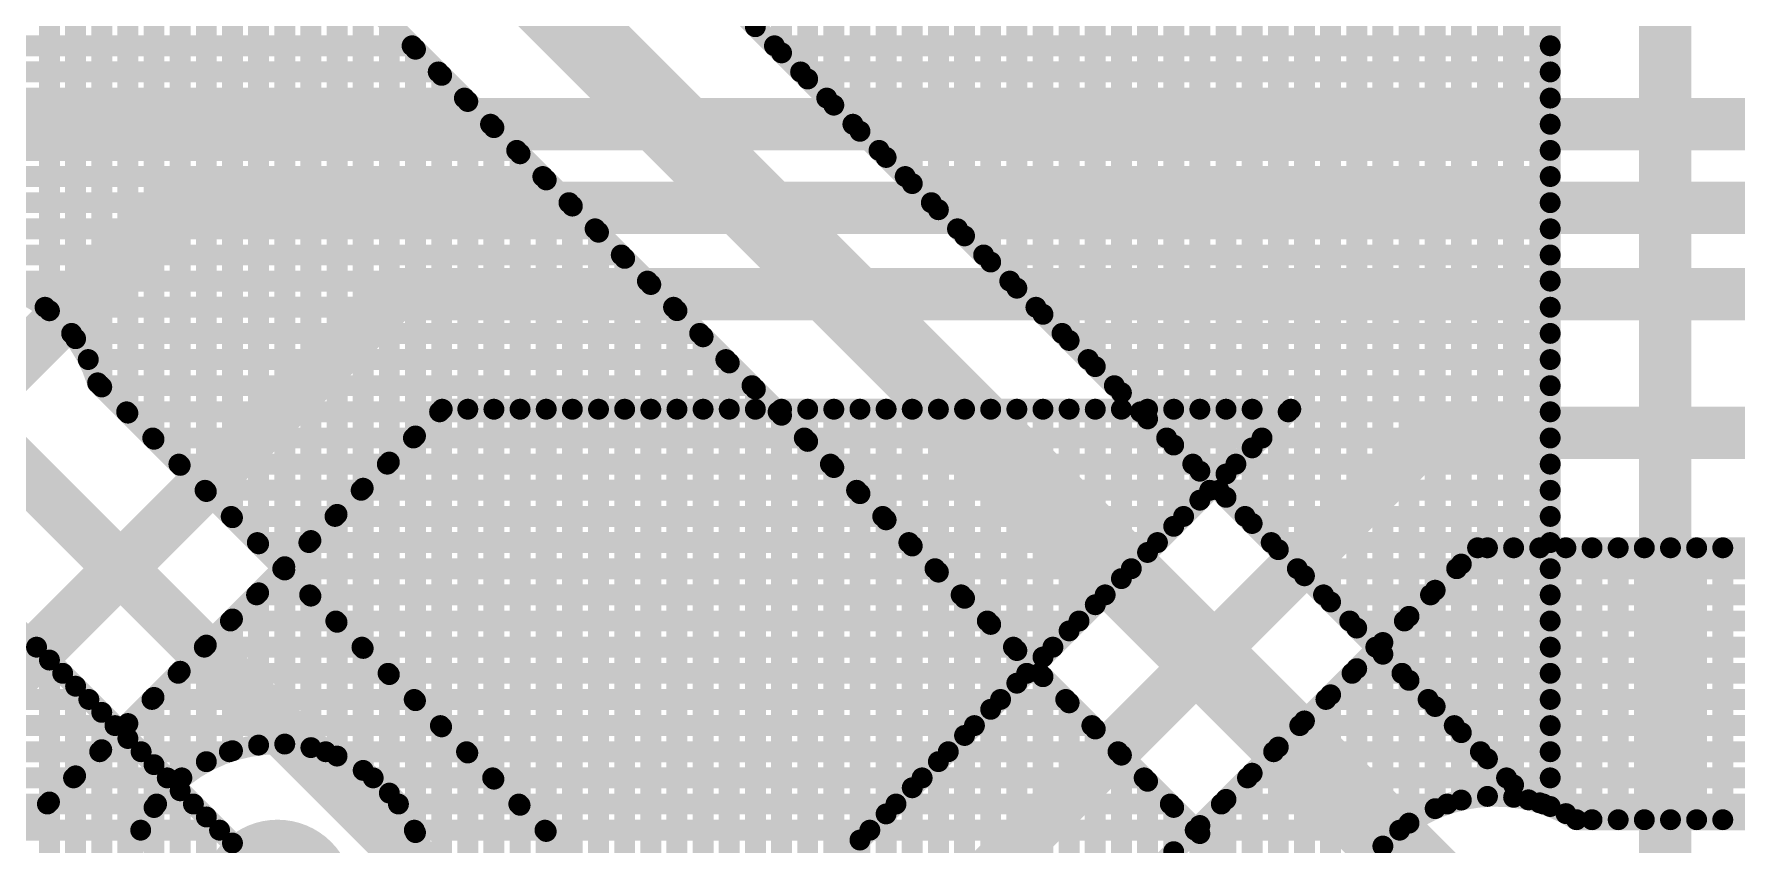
# Model space of a CAD drawing. Header units: millimetres. Extents: x 1.42 to 3.4, y 1.21 to 3.22.
# Drawn here: x 1.9521 to 2.2777, y 2.1872 to 2.3422 of the extents above; entities that cross this region are included whole.
import ezdxf

# ---------------------------------------------------------------- set-up
doc = ezdxf.new("R2010")
doc.units = ezdxf.units.MM
doc.header["$MEASUREMENT"] = 0
for name, color, linetype in [('BottomLayer', 5, 'Continuous'), ('BottomSolder', 6, 'Continuous'), ('MultiLayer', 9, 'Continuous'), ('TopLayer', 1, 'Continuous'), ('TopSolder', 216, 'Continuous')]:
    doc.layers.add(name, color=color, linetype=linetype)

msp = doc.modelspace()

# ---------------------------------------------------------------- linework, layer by layer
at = {"layer": 'BottomLayer'}
for points, const_width in [([(2.09, 2.34365), (2.09, 2.63464)], 0.004), ([(2.095, 2.33865), (2.095, 2.62301)], 0.004), ([(2.1, 2.33365), (2.1, 2.61767)], 0.004), ([(2.14, 2.29365), (2.14, 2.618)], 0.004), ([(2.145, 2.28865), (2.145, 2.618)], 0.004), ([(2.15, 2.28365), (2.15, 2.618)], 0.004), ([(2.155, 2.27865), (2.155, 2.618)], 0.004), ([(2.16, 2.27365), (2.16, 2.618)], 0.004), ([(2.165, 2.26865), (2.165, 2.618)], 0.004), ([(2.17, 2.26365), (2.17, 2.618)], 0.004), ([(2.175, 2.25865), (2.175, 2.618)], 0.004), ([(2.18, 2.25365), (2.18, 2.618)], 0.004), ([(2.185, 2.24865), (2.185, 2.618)], 0.004), ([(2.19, 2.24365), (2.19, 2.618)], 0.004), ([(2.195, 2.23865), (2.195, 2.618)], 0.004), ([(2.105, 2.32865), (2.105, 2.61433)], 0.004), ([(2.13, 2.30365), (2.13, 2.61338)], 0.004), ([(2.135, 2.29865), (2.135, 2.61615)], 0.004), ([(2.11, 2.32365), (2.11, 2.61227)], 0.004), ([(2.115, 2.31865), (2.115, 2.61121)], 0.004), ([(2.12, 2.31365), (2.12, 2.61104)], 0.004), ([(2.125, 2.30865), (2.125, 2.61174)], 0.004), ([(2.2, 2.23365), (2.2, 2.51398)], 0.004), ([(1.92282, 2.51083), (2.23785, 2.1958)], 0.004), ([(1.8965, 2.5025), (2.2315, 2.1675)], 0.015), ([(2.205, 2.22865), (2.205, 2.50803)], 0.004), ([(2.21, 2.22365), (2.21, 2.50439)], 0.004), ([(2.215, 2.21865), (2.215, 2.5021)], 0.004), ([(2.22, 2.21365), (2.22, 2.50085)], 0.004), ([(2.225, 2.20865), (2.225, 2.49789)], 0.004), ([(2.23, 2.20365), (2.23, 2.49289)], 0.004), ([(2.264, 2.146), (2.264, 2.49)], 0.01), ([(2.235, 2.19865), (2.235, 2.48789)], 0.004), ([(1.8792, 2.48515), (2.2032, 2.16115)], 0.004), ([(2.24, 2.19523), (2.24, 2.48289)], 0.004), ([(2.242, 2.19453), (2.242, 2.48089)], 0.004), ([(1.955, 2.28933), (1.955, 2.40935)], 0.004), ([(1.96, 2.28399), (1.96, 2.40435)], 0.004), ([(1.965, 2.27476), (1.965, 2.39935)], 0.004), ([(1.97, 2.26976), (1.97, 2.39435)], 0.004), ([(1.975, 2.26476), (1.975, 2.38935)], 0.004), ([(1.98, 2.25976), (1.98, 2.38435)], 0.004), ([(1.985, 2.25476), (1.985, 2.37935)], 0.004), ([(1.99, 2.24976), (1.99, 2.37435)], 0.004), ([(1.995, 2.24476), (1.995, 2.36935)], 0.004), ([(2, 2.23976), (2, 2.36435)], 0.004), ([(2.005, 2.23476), (2.005, 2.35935)], 0.004), ([(2.01, 2.22976), (2.01, 2.35435)], 0.004), ([(2.015, 2.22476), (2.015, 2.34935)], 0.004), ([(2.02, 2.21976), (2.02, 2.34435)], 0.004), ([(1.42, 2.34), (2.02435, 2.34)], 0.004), ([(2.09365, 2.34), (2.242, 2.34)], 0.004), ([(2.025, 2.21476), (2.025, 2.33935)], 0.004), ([(1.42, 2.335), (2.02935, 2.335)], 0.004), ([(2.03, 2.20976), (2.03, 2.33435)], 0.004), ([(2.09865, 2.335), (2.242, 2.335)], 0.004), ([(1.42, 2.33), (2.03435, 2.33)], 0.004), ([(2.10365, 2.33), (2.242, 2.33)], 0.004), ([(2.035, 2.20476), (2.035, 2.32935)], 0.004), ([(1.42, 2.325), (2.03935, 2.325)], 0.004), ([(2.04, 2.19976), (2.04, 2.32435)], 0.004), ([(2.10865, 2.325), (2.242, 2.325)], 0.004), ([(1.42, 2.32), (2.04435, 2.32)], 0.004), ([(2.11365, 2.32), (2.242, 2.32)], 0.004), ([(2.045, 2.19476), (2.045, 2.31935)], 0.004), ([(1.42, 2.315), (2.04935, 2.315)], 0.004), ([(2.05, 2.18976), (2.05, 2.31435)], 0.004), ([(2.11865, 2.315), (2.242, 2.315)], 0.004), ([(1.42, 2.31), (2.05435, 2.31)], 0.004), ([(2.055, 2.18476), (2.055, 2.30935)], 0.004), ([(2.12365, 2.31), (2.242, 2.31)], 0.004), ([(1.42, 2.305), (2.05935, 2.305)], 0.004), ([(2.06, 2.17976), (2.06, 2.30435)], 0.004), ([(2.12865, 2.305), (2.242, 2.305)], 0.004), ([(1.42, 2.3), (2.06435, 2.3)], 0.004), ([(2.065, 2.17476), (2.065, 2.29935)], 0.004), ([(2.13365, 2.3), (2.242, 2.3)], 0.004), ([(1.94405, 2.295), (2.06935, 2.295)], 0.004), ([(2.07, 2.16976), (2.07, 2.29435)], 0.004), ([(2.13865, 2.295), (2.242, 2.295)], 0.004), ([(1.95416, 2.29), (2.07435, 2.29)], 0.004), ([(2.075, 2.16476), (2.075, 2.28935)], 0.004), ([(2.14365, 2.29), (2.242, 2.29)], 0.004), ([(1.95924, 2.285), (2.07935, 2.285)], 0.004), ([(2.08, 2.15976), (2.08, 2.28435)], 0.004), ([(2.14865, 2.285), (2.242, 2.285)], 0.004), ([(1.96242, 2.28), (2.08435, 2.28)], 0.004), ([(2.085, 2.15476), (2.085, 2.27935)], 0.004), ([(2.15365, 2.28), (2.242, 2.28)], 0.004), ([(1.96421, 2.27554), (2.1304, 2.10936)], 0.004), ([(1.96476, 2.275), (2.08935, 2.275)], 0.004), ([(2.09, 2.14976), (2.09, 2.27435)], 0.004), ([(2.15865, 2.275), (2.242, 2.275)], 0.004), ([(1.94164, 2.267), (2.1275, 2.08114)], 0.01), ([(1.96976, 2.27), (2.09435, 2.27)], 0.004), ([(2.095, 2.14476), (2.095, 2.26935)], 0.004), ([(2.16365, 2.27), (2.242, 2.27)], 0.004), ([(1.97476, 2.265), (2.09935, 2.265)], 0.004), ([(2.16865, 2.265), (2.242, 2.265)], 0.004), ([(2.1, 2.13976), (2.1, 2.26435)], 0.004), ([(1.97976, 2.26), (2.10435, 2.26)], 0.004), ([(2.105, 2.13476), (2.105, 2.25935)], 0.004), ([(2.17365, 2.26), (2.242, 2.26)], 0.004), ([(1.98476, 2.255), (2.10935, 2.255)], 0.004), ([(2.17865, 2.255), (2.242, 2.255)], 0.004), ([(2.11, 2.12976), (2.11, 2.25435)], 0.004), ([(1.98976, 2.25), (2.11435, 2.25)], 0.004), ([(2.115, 2.12476), (2.115, 2.24935)], 0.004), ([(2.18365, 2.25), (2.242, 2.25)], 0.004), ([(1.99476, 2.245), (2.11935, 2.245)], 0.004), ([(2.12, 2.11976), (2.12, 2.24435)], 0.004), ([(2.18865, 2.245), (2.242, 2.245)], 0.004), ([(1.99976, 2.24), (2.12435, 2.24)], 0.004), ([(2.125, 2.11476), (2.125, 2.23935)], 0.004), ([(2.19365, 2.24), (2.242, 2.24)], 0.004), ([(1.93939, 2.23814), (2.09854, 2.07899)], 0.004), ([(2.00476, 2.235), (2.12935, 2.235)], 0.004), ([(2.13, 2.10976), (2.13, 2.23435)], 0.004), ([(2.19865, 2.235), (2.242, 2.235)], 0.004), ([(2.00976, 2.23), (2.13435, 2.23)], 0.004), ([(2.135, 2.10852), (2.135, 2.22935)], 0.004), ([(2.20365, 2.23), (2.242, 2.23)], 0.004), ([(1.42, 2.225), (1.95253, 2.225)], 0.004), ([(1.955, 1.24039), (1.955, 2.22253)], 0.004), ([(2.01476, 2.225), (2.13935, 2.225)], 0.004), ([(2.14, 2.10667), (2.14, 2.22435)], 0.004), ([(2.20865, 2.225), (2.242, 2.225)], 0.004), ([(1.42, 2.22), (1.95753, 2.22)], 0.004), ([(2.01976, 2.22), (2.14435, 2.22)], 0.004), ([(2.145, 2.10363), (2.145, 2.21935)], 0.004), ([(2.21365, 2.22), (2.242, 2.22)], 0.004), ([(1.96, 1.24039), (1.96, 2.21753)], 0.004), ([(1.42, 2.215), (1.96253, 2.215)], 0.004), ([(1.965, 1.24039), (1.965, 2.21253)], 0.004), ([(2.02476, 2.215), (2.14935, 2.215)], 0.004), ([(2.15, 2.0988), (2.15, 2.21435)], 0.004), ([(2.21865, 2.215), (2.242, 2.215)], 0.004), ([(1.42, 2.21), (1.96753, 2.21)], 0.004), ([(2.02976, 2.21), (2.15435, 2.21)], 0.004), ([(2.155, 2.08971), (2.155, 2.20935)], 0.004), ([(2.22365, 2.21), (2.242, 2.21)], 0.004), ([(1.97, 1.24039), (1.97, 2.20753)], 0.004), ([(1.42, 2.205), (1.97253, 2.205)], 0.004), ([(2.03476, 2.205), (2.15935, 2.205)], 0.004), ([(2.16, 1.61119), (2.16, 2.20435)], 0.004), ([(2.22865, 2.205), (2.242, 2.205)], 0.004), ([(1.42, 2.2), (1.97753, 2.2)], 0.004), ([(1.975, 1.24039), (1.975, 2.20253)], 0.004), ([(2.03976, 2.2), (2.16435, 2.2)], 0.004), ([(2.23365, 2.2), (2.242, 2.2)], 0.004), ([(1.98, 1.24039), (1.98, 2.19753)], 0.004), ([(2.165, 1.61383), (2.165, 2.19935)], 0.004), ([(1.42, 2.195), (1.98253, 2.195)], 0.004), ([(2.04476, 2.195), (2.16935, 2.195)], 0.004), ([(2.17, 2.08265), (2.17, 2.19435)], 0.004), ([(1.42, 2.19), (1.98753, 2.19)], 0.004), ([(1.985, 1.24039), (1.985, 2.19253)], 0.004), ([(2.04976, 2.19), (2.17435, 2.19)], 0.004), ([(1.99, 1.24039), (1.99, 2.18753)], 0.004), ([(2.175, 2.08811), (2.175, 2.18935)], 0.004)]:
    msp.add_lwpolyline(points, dxfattribs=dict(at, const_width=const_width))
for points, const_width in [([(2.089, 2.34365, 1), (2.091, 2.34365, 1)], 0.002), ([(2.02335, 2.34, 1), (2.02535, 2.34, 1)], 0.002), ([(2.09265, 2.34, 1), (2.09465, 2.34, 1)], 0.002), ([(2.241, 2.34, 1), (2.243, 2.34, 1)], 0.002), ([(2.024, 2.33935, 1), (2.026, 2.33935, 1)], 0.002), ([(2.094, 2.33865, 1), (2.096, 2.33865, 1)], 0.002), ([(2.02835, 2.335, 1), (2.03035, 2.335, 1)], 0.002), ([(2.029, 2.33435, 1), (2.031, 2.33435, 1)], 0.002), ([(2.09765, 2.335, 1), (2.09965, 2.335, 1)], 0.002), ([(2.099, 2.33365, 1), (2.101, 2.33365, 1)], 0.002), ([(2.241, 2.335, 1), (2.243, 2.335, 1)], 0.002), ([(2.03335, 2.33, 1), (2.03535, 2.33, 1)], 0.002), ([(2.10265, 2.33, 1), (2.10465, 2.33, 1)], 0.002), ([(2.241, 2.33, 1), (2.243, 2.33, 1)], 0.002), ([(2.034, 2.32935, 1), (2.036, 2.32935, 1)], 0.002), ([(2.104, 2.32865, 1), (2.106, 2.32865, 1)], 0.002), ([(2.03835, 2.325, 1), (2.04035, 2.325, 1)], 0.002), ([(2.039, 2.32435, 1), (2.041, 2.32435, 1)], 0.002), ([(2.10765, 2.325, 1), (2.10965, 2.325, 1)], 0.002), ([(2.109, 2.32365, 1), (2.111, 2.32365, 1)], 0.002), ([(2.241, 2.325, 1), (2.243, 2.325, 1)], 0.002), ([(2.04335, 2.32, 1), (2.04535, 2.32, 1)], 0.002), ([(2.11265, 2.32, 1), (2.11465, 2.32, 1)], 0.002), ([(2.241, 2.32, 1), (2.243, 2.32, 1)], 0.002), ([(2.044, 2.31935, 1), (2.046, 2.31935, 1)], 0.002), ([(2.114, 2.31865, 1), (2.116, 2.31865, 1)], 0.002), ([(2.04835, 2.315, 1), (2.05035, 2.315, 1)], 0.002), ([(2.049, 2.31435, 1), (2.051, 2.31435, 1)], 0.002), ([(2.11765, 2.315, 1), (2.11965, 2.315, 1)], 0.002), ([(2.119, 2.31365, 1), (2.121, 2.31365, 1)], 0.002), ([(2.241, 2.315, 1), (2.243, 2.315, 1)], 0.002), ([(2.05335, 2.31, 1), (2.05535, 2.31, 1)], 0.002), ([(2.054, 2.30935, 1), (2.056, 2.30935, 1)], 0.002), ([(2.12265, 2.31, 1), (2.12465, 2.31, 1)], 0.002), ([(2.124, 2.30865, 1), (2.126, 2.30865, 1)], 0.002), ([(2.241, 2.31, 1), (2.243, 2.31, 1)], 0.002), ([(2.05835, 2.305, 1), (2.06035, 2.305, 1)], 0.002), ([(2.059, 2.30435, 1), (2.061, 2.30435, 1)], 0.002), ([(2.12765, 2.305, 1), (2.12965, 2.305, 1)], 0.002), ([(2.129, 2.30365, 1), (2.131, 2.30365, 1)], 0.002), ([(2.241, 2.305, 1), (2.243, 2.305, 1)], 0.002), ([(2.06335, 2.3, 1), (2.06535, 2.3, 1)], 0.002), ([(2.064, 2.29935, 1), (2.066, 2.29935, 1)], 0.002), ([(2.13265, 2.3, 1), (2.13465, 2.3, 1)], 0.002), ([(2.134, 2.29865, 1), (2.136, 2.29865, 1)], 0.002), ([(2.241, 2.3, 1), (2.243, 2.3, 1)], 0.002), ([(2.06835, 2.295, 1), (2.07035, 2.295, 1)], 0.002), ([(2.069, 2.29435, 1), (2.071, 2.29435, 1)], 0.002), ([(2.13765, 2.295, 1), (2.13965, 2.295, 1)], 0.002), ([(2.241, 2.295, 1), (2.243, 2.295, 1)], 0.002), ([(2.139, 2.29365, 1), (2.141, 2.29365, 1)], 0.002), ([(1.95316, 2.29, 1), (1.95516, 2.29, 1)], 0.002), ([(1.954, 2.28933, 1), (1.956, 2.28933, 1)], 0.002), ([(2.07335, 2.29, 1), (2.07535, 2.29, 1)], 0.002), ([(2.074, 2.28935, 1), (2.076, 2.28935, 1)], 0.002), ([(2.14265, 2.29, 1), (2.14465, 2.29, 1)], 0.002), ([(2.144, 2.28865, 1), (2.146, 2.28865, 1)], 0.002), ([(2.241, 2.29, 1), (2.243, 2.29, 1)], 0.002), ([(1.95824, 2.285, 1), (1.96024, 2.285, 1)], 0.002), ([(2.07835, 2.285, 1), (2.08035, 2.285, 1)], 0.002), ([(2.079, 2.28435, 1), (2.081, 2.28435, 1)], 0.002), ([(2.14765, 2.285, 1), (2.14965, 2.285, 1)], 0.002), ([(2.241, 2.285, 1), (2.243, 2.285, 1)], 0.002), ([(1.959, 2.28399, 1), (1.961, 2.28399, 1)], 0.002), ([(2.149, 2.28365, 1), (2.151, 2.28365, 1)], 0.002), ([(1.96142, 2.28, 1), (1.96342, 2.28, 1)], 0.002), ([(2.08335, 2.28, 1), (2.08535, 2.28, 1)], 0.002), ([(2.084, 2.27935, 1), (2.086, 2.27935, 1)], 0.002), ([(2.15265, 2.28, 1), (2.15465, 2.28, 1)], 0.002), ([(2.154, 2.27865, 1), (2.156, 2.27865, 1)], 0.002), ([(2.241, 2.28, 1), (2.243, 2.28, 1)], 0.002), ([(1.96321, 2.27554, 1), (1.96521, 2.27554, 1)], 0.002), ([(1.96321, 2.27554, 1), (1.96521, 2.27554, 1)], 0.002), ([(1.96376, 2.275, 1), (1.96576, 2.275, 1)], 0.002), ([(1.964, 2.27476, 1), (1.966, 2.27476, 1)], 0.002), ([(2.08835, 2.275, 1), (2.09035, 2.275, 1)], 0.002), ([(2.089, 2.27435, 1), (2.091, 2.27435, 1)], 0.002), ([(2.15765, 2.275, 1), (2.15965, 2.275, 1)], 0.002), ([(2.241, 2.275, 1), (2.243, 2.275, 1)], 0.002), ([(2.159, 2.27365, 1), (2.161, 2.27365, 1)], 0.002), ([(1.96876, 2.27, 1), (1.97076, 2.27, 1)], 0.002), ([(1.969, 2.26976, 1), (1.971, 2.26976, 1)], 0.002), ([(2.09335, 2.27, 1), (2.09535, 2.27, 1)], 0.002), ([(2.094, 2.26935, 1), (2.096, 2.26935, 1)], 0.002), ([(2.16265, 2.27, 1), (2.16465, 2.27, 1)], 0.002), ([(2.164, 2.26865, 1), (2.166, 2.26865, 1)], 0.002), ([(2.241, 2.27, 1), (2.243, 2.27, 1)], 0.002), ([(1.97376, 2.265, 1), (1.97576, 2.265, 1)], 0.002), ([(1.974, 2.26476, 1), (1.976, 2.26476, 1)], 0.002), ([(2.09835, 2.265, 1), (2.10035, 2.265, 1)], 0.002), ([(2.16765, 2.265, 1), (2.16965, 2.265, 1)], 0.002), ([(2.241, 2.265, 1), (2.243, 2.265, 1)], 0.002), ([(2.099, 2.26435, 1), (2.101, 2.26435, 1)], 0.002), ([(2.169, 2.26365, 1), (2.171, 2.26365, 1)], 0.002), ([(1.97876, 2.26, 1), (1.98076, 2.26, 1)], 0.002), ([(1.979, 2.25976, 1), (1.981, 2.25976, 1)], 0.002), ([(2.10335, 2.26, 1), (2.10535, 2.26, 1)], 0.002), ([(2.104, 2.25935, 1), (2.106, 2.25935, 1)], 0.002), ([(2.17265, 2.26, 1), (2.17465, 2.26, 1)], 0.002), ([(2.174, 2.25865, 1), (2.176, 2.25865, 1)], 0.002), ([(2.241, 2.26, 1), (2.243, 2.26, 1)], 0.002), ([(1.98376, 2.255, 1), (1.98576, 2.255, 1)], 0.002), ([(2.10835, 2.255, 1), (2.11035, 2.255, 1)], 0.002), ([(2.17765, 2.255, 1), (2.17965, 2.255, 1)], 0.002), ([(2.241, 2.255, 1), (2.243, 2.255, 1)], 0.002), ([(1.984, 2.25476, 1), (1.986, 2.25476, 1)], 0.002), ([(2.109, 2.25435, 1), (2.111, 2.25435, 1)], 0.002), ([(2.179, 2.25365, 1), (2.181, 2.25365, 1)], 0.002), ([(1.98876, 2.25, 1), (1.99076, 2.25, 1)], 0.002), ([(1.989, 2.24976, 1), (1.991, 2.24976, 1)], 0.002), ([(2.11335, 2.25, 1), (2.11535, 2.25, 1)], 0.002), ([(2.114, 2.24935, 1), (2.116, 2.24935, 1)], 0.002), ([(2.18265, 2.25, 1), (2.18465, 2.25, 1)], 0.002), ([(2.184, 2.24865, 1), (2.186, 2.24865, 1)], 0.002), ([(2.241, 2.25, 1), (2.243, 2.25, 1)], 0.002), ([(1.99376, 2.245, 1), (1.99576, 2.245, 1)], 0.002), ([(1.994, 2.24476, 1), (1.996, 2.24476, 1)], 0.002), ([(2.11835, 2.245, 1), (2.12035, 2.245, 1)], 0.002), ([(2.119, 2.24435, 1), (2.121, 2.24435, 1)], 0.002), ([(2.18765, 2.245, 1), (2.18965, 2.245, 1)], 0.002), ([(2.189, 2.24365, 1), (2.191, 2.24365, 1)], 0.002), ([(2.241, 2.245, 1), (2.243, 2.245, 1)], 0.002), ([(1.99876, 2.24, 1), (2.00076, 2.24, 1)], 0.002), ([(1.999, 2.23976, 1), (2.001, 2.23976, 1)], 0.002), ([(2.12335, 2.24, 1), (2.12535, 2.24, 1)], 0.002), ([(2.124, 2.23935, 1), (2.126, 2.23935, 1)], 0.002), ([(2.19265, 2.24, 1), (2.19465, 2.24, 1)], 0.002), ([(2.194, 2.23865, 1), (2.196, 2.23865, 1)], 0.002), ([(2.241, 2.24, 1), (2.243, 2.24, 1)], 0.002), ([(2.00376, 2.235, 1), (2.00576, 2.235, 1)], 0.002), ([(2.004, 2.23476, 1), (2.006, 2.23476, 1)], 0.002), ([(2.12835, 2.235, 1), (2.13035, 2.235, 1)], 0.002), ([(2.129, 2.23435, 1), (2.131, 2.23435, 1)], 0.002), ([(2.19765, 2.235, 1), (2.19965, 2.235, 1)], 0.002), ([(2.199, 2.23365, 1), (2.201, 2.23365, 1)], 0.002), ([(2.241, 2.235, 1), (2.243, 2.235, 1)], 0.002), ([(2.00876, 2.23, 1), (2.01076, 2.23, 1)], 0.002), ([(2.009, 2.22976, 1), (2.011, 2.22976, 1)], 0.002), ([(2.13335, 2.23, 1), (2.13535, 2.23, 1)], 0.002), ([(2.134, 2.22935, 1), (2.136, 2.22935, 1)], 0.002), ([(2.20265, 2.23, 1), (2.20465, 2.23, 1)], 0.002), ([(2.241, 2.23, 1), (2.243, 2.23, 1)], 0.002), ([(2.204, 2.22865, 1), (2.206, 2.22865, 1)], 0.002), ([(1.95153, 2.225, 1), (1.95353, 2.225, 1)], 0.002), ([(1.954, 2.22253, 1), (1.956, 2.22253, 1)], 0.002), ([(2.01376, 2.225, 1), (2.01576, 2.225, 1)], 0.002), ([(2.014, 2.22476, 1), (2.016, 2.22476, 1)], 0.002), ([(2.13835, 2.225, 1), (2.14035, 2.225, 1)], 0.002), ([(2.139, 2.22435, 1), (2.141, 2.22435, 1)], 0.002), ([(2.20765, 2.225, 1), (2.20965, 2.225, 1)], 0.002), ([(2.209, 2.22365, 1), (2.211, 2.22365, 1)], 0.002), ([(2.241, 2.225, 1), (2.243, 2.225, 1)], 0.002), ([(1.95653, 2.22, 1), (1.95853, 2.22, 1)], 0.002), ([(2.01876, 2.22, 1), (2.02076, 2.22, 1)], 0.002), ([(2.019, 2.21976, 1), (2.021, 2.21976, 1)], 0.002), ([(2.14335, 2.22, 1), (2.14535, 2.22, 1)], 0.002), ([(2.144, 2.21935, 1), (2.146, 2.21935, 1)], 0.002), ([(2.21265, 2.22, 1), (2.21465, 2.22, 1)], 0.002), ([(2.241, 2.22, 1), (2.243, 2.22, 1)], 0.002), ([(1.959, 2.21753, 1), (1.961, 2.21753, 1)], 0.002), ([(2.214, 2.21865, 1), (2.216, 2.21865, 1)], 0.002), ([(1.96153, 2.215, 1), (1.96353, 2.215, 1)], 0.002), ([(1.964, 2.21253, 1), (1.966, 2.21253, 1)], 0.002), ([(2.02376, 2.215, 1), (2.02576, 2.215, 1)], 0.002), ([(2.024, 2.21476, 1), (2.026, 2.21476, 1)], 0.002), ([(2.14835, 2.215, 1), (2.15035, 2.215, 1)], 0.002), ([(2.149, 2.21435, 1), (2.151, 2.21435, 1)], 0.002), ([(2.21765, 2.215, 1), (2.21965, 2.215, 1)], 0.002), ([(2.219, 2.21365, 1), (2.221, 2.21365, 1)], 0.002), ([(2.241, 2.215, 1), (2.243, 2.215, 1)], 0.002), ([(1.96653, 2.21, 1), (1.96853, 2.21, 1)], 0.002), ([(2.02876, 2.21, 1), (2.03076, 2.21, 1)], 0.002), ([(2.029, 2.20976, 1), (2.031, 2.20976, 1)], 0.002), ([(2.15335, 2.21, 1), (2.15535, 2.21, 1)], 0.002), ([(2.154, 2.20935, 1), (2.156, 2.20935, 1)], 0.002), ([(2.22265, 2.21, 1), (2.22465, 2.21, 1)], 0.002), ([(2.241, 2.21, 1), (2.243, 2.21, 1)], 0.002), ([(1.969, 2.20753, 1), (1.971, 2.20753, 1)], 0.002), ([(2.224, 2.20865, 1), (2.226, 2.20865, 1)], 0.002), ([(1.97153, 2.205, 1), (1.97353, 2.205, 1)], 0.002), ([(2.03376, 2.205, 1), (2.03576, 2.205, 1)], 0.002), ([(2.034, 2.20476, 1), (2.036, 2.20476, 1)], 0.002), ([(2.15835, 2.205, 1), (2.16035, 2.205, 1)], 0.002), ([(2.159, 2.20435, 1), (2.161, 2.20435, 1)], 0.002), ([(2.22765, 2.205, 1), (2.22965, 2.205, 1)], 0.002), ([(2.229, 2.20365, 1), (2.231, 2.20365, 1)], 0.002), ([(2.241, 2.205, 1), (2.243, 2.205, 1)], 0.002), ([(1.974, 2.20253, 1), (1.976, 2.20253, 1)], 0.002), ([(1.97653, 2.2, 1), (1.97853, 2.2, 1)], 0.002), ([(2.03876, 2.2, 1), (2.04076, 2.2, 1)], 0.002), ([(2.039, 2.19976, 1), (2.041, 2.19976, 1)], 0.002), ([(2.16335, 2.2, 1), (2.16535, 2.2, 1)], 0.002), ([(2.23265, 2.2, 1), (2.23465, 2.2, 1)], 0.002), ([(2.241, 2.2, 1), (2.243, 2.2, 1)], 0.002), ([(1.979, 2.19753, 1), (1.981, 2.19753, 1)], 0.002), ([(2.164, 2.19935, 1), (2.166, 2.19935, 1)], 0.002), ([(2.234, 2.19865, 1), (2.236, 2.19865, 1)], 0.002), ([(1.98153, 2.195, 1), (1.98353, 2.195, 1)], 0.002), ([(2.04376, 2.195, 1), (2.04576, 2.195, 1)], 0.002), ([(2.044, 2.19476, 1), (2.046, 2.19476, 1)], 0.002), ([(2.16835, 2.195, 1), (2.17035, 2.195, 1)], 0.002), ([(2.169, 2.19435, 1), (2.171, 2.19435, 1)], 0.002), ([(2.23685, 2.1958, 1), (2.23885, 2.1958, 1)], 0.002), ([(2.23685, 2.1958, 1), (2.23885, 2.1958, 1)], 0.002), ([(2.239, 2.19523, 1), (2.241, 2.19523, 1)], 0.002), ([(2.241, 2.19453, 1), (2.243, 2.19453, 1)], 0.002), ([(2.241, 2.19453, 1), (2.243, 2.19453, 1)], 0.002), ([(1.984, 2.19253, 1), (1.986, 2.19253, 1)], 0.002), ([(1.98653, 2.19, 1), (1.98853, 2.19, 1)], 0.002), ([(2.04876, 2.19, 1), (2.05076, 2.19, 1)], 0.002), ([(2.049, 2.18976, 1), (2.051, 2.18976, 1)], 0.002), ([(2.17335, 2.19, 1), (2.17535, 2.19, 1)], 0.002), ([(1.99262, 2.1775, 1), (2.00462, 2.1775, 1)], 0.012), ([(1.989, 2.18753, 1), (1.991, 2.18753, 1)], 0.002), ([(2.174, 2.18935, 1), (2.176, 2.18935, 1)], 0.002)]:
    msp.add_lwpolyline(points, format="xyb", close=True, dxfattribs=dict(at, const_width=const_width))
at = {"layer": 'BottomLayer', "const_width": 0.004}
for points in [[(1.93939, 2.23814, -2.110264), (1.96421, 2.27554)], [(2.23785, 2.1958, -0.037428), (2.242, 2.19453)]]:
    msp.add_lwpolyline(points, format="xyb", dxfattribs=at)
at = {"layer": 'BottomSolder', "const_width": 0.0145}
msp.add_lwpolyline([(1.99137, 2.1775, 1), (2.00587, 2.1775, 1)], format="xyb", close=True, dxfattribs=at)
at = {"layer": 'MultiLayer', "const_width": 0.012}
msp.add_lwpolyline([(1.99262, 2.1775, 1), (2.00462, 2.1775, 1)], format="xyb", close=True, dxfattribs=at)
at = {"layer": 'TopLayer'}
for points, const_width in [([(1.939, 2.325), (2.59454, 2.325)], 0.01), ([(1.9365, 2.267), (1.9785, 2.309)], 0.01), ([(1.9785, 2.309), (2.566, 2.309)], 0.01), ([(1.8765, 2.148), (2.021, 2.2925)], 0.01), ([(2.021, 2.2925), (2.53796, 2.2925)], 0.01), ([(1.81397, 1.89208), (2.19239, 2.2705)], 0.004), ([(1.82949, 1.87649), (2.219, 2.266)], 0.01), ([(1.8921, 2.13248), (2.03011, 2.2705)], 0.004), ([(2.02961, 2.27), (2.19189, 2.27)], 0.004), ([(2.03, 2.10811), (2.03, 2.27039)], 0.004), ([(2.03011, 2.2705), (2.19239, 2.2705)], 0.004), ([(2.035, 2.11311), (2.035, 2.2705)], 0.004), ([(2.04, 2.11811), (2.04, 2.2705)], 0.004), ([(2.045, 2.12311), (2.045, 2.2705)], 0.004), ([(2.05, 2.12811), (2.05, 2.2705)], 0.004), ([(2.055, 2.13311), (2.055, 2.2705)], 0.004), ([(2.06, 2.13811), (2.06, 2.2705)], 0.004), ([(2.065, 2.14311), (2.065, 2.2705)], 0.004), ([(2.07, 2.14811), (2.07, 2.2705)], 0.004), ([(2.075, 2.15311), (2.075, 2.2705)], 0.004), ([(2.08, 2.15811), (2.08, 2.2705)], 0.004), ([(2.085, 2.16311), (2.085, 2.2705)], 0.004), ([(2.09, 2.16811), (2.09, 2.2705)], 0.004), ([(2.095, 2.17311), (2.095, 2.2705)], 0.004), ([(2.1, 2.17811), (2.1, 2.2705)], 0.004), ([(2.105, 2.18311), (2.105, 2.2705)], 0.004), ([(2.11, 2.18811), (2.11, 2.2705)], 0.004), ([(2.115, 2.19311), (2.115, 2.2705)], 0.004), ([(2.12, 2.19811), (2.12, 2.2705)], 0.004), ([(2.125, 2.20311), (2.125, 2.2705)], 0.004), ([(2.13, 2.20811), (2.13, 2.2705)], 0.004), ([(2.135, 2.21311), (2.135, 2.2705)], 0.004), ([(2.14, 2.21811), (2.14, 2.2705)], 0.004), ([(2.145, 2.22311), (2.145, 2.2705)], 0.004), ([(2.15, 2.22811), (2.15, 2.2705)], 0.004), ([(2.155, 2.23311), (2.155, 2.2705)], 0.004), ([(2.16, 2.23811), (2.16, 2.2705)], 0.004), ([(2.165, 2.24311), (2.165, 2.2705)], 0.004), ([(2.17, 2.24811), (2.17, 2.2705)], 0.004), ([(2.175, 2.25311), (2.175, 2.2705)], 0.004), ([(2.18, 2.25811), (2.18, 2.2705)], 0.004), ([(2.185, 2.26311), (2.185, 2.2705)], 0.004), ([(2.219, 2.266), (2.51992, 2.266)], 0.01), ([(2.02461, 2.265), (2.18689, 2.265)], 0.004), ([(2.025, 2.18954), (2.025, 2.26539)], 0.004), ([(2.01961, 2.26), (2.18189, 2.26)], 0.004), ([(2.02, 2.19709), (2.02, 2.26039)], 0.004), ([(2.01461, 2.255), (2.17689, 2.255)], 0.004), ([(2.015, 2.20143), (2.015, 2.25539)], 0.004), ([(2.00961, 2.25), (2.17189, 2.25)], 0.004), ([(2.01, 2.20417), (2.01, 2.25039)], 0.004), ([(2.005, 2.20579), (2.005, 2.24539)], 0.004), ([(1.85149, 1.86738), (2.22811, 2.244)], 0.004), ([(2.00461, 2.245), (2.16689, 2.245)], 0.004), ([(2.22811, 2.244), (2.48817, 2.244)], 0.004), ([(2.23, 2.19646), (2.23, 2.244)], 0.004), ([(2.235, 2.19629), (2.235, 2.244)], 0.004), ([(2.24, 2.19523), (2.24, 2.244)], 0.004), ([(2.245, 2.19317), (2.245, 2.244)], 0.004), ([(2.25, 2.192), (2.25, 2.244)], 0.004), ([(2.255, 2.192), (2.255, 2.244)], 0.004), ([(2.26, 2.192), (2.26, 2.244)], 0.004), ([(2.265, 2.192), (2.265, 2.244)], 0.004), ([(2.27, 2.192), (2.27, 2.244)], 0.004), ([(2.275, 2.192), (2.275, 2.244)], 0.004), ([(1.99961, 2.24), (2.16189, 2.24)], 0.004), ([(2, 2.20647), (2, 2.24039)], 0.004), ([(2.22411, 2.24), (2.48615, 2.24)], 0.004), ([(2.225, 2.19576), (2.225, 2.24089)], 0.004), ([(1.995, 2.20627), (1.995, 2.23539)], 0.004), ([(2.22, 2.19412), (2.22, 2.23589)], 0.004), ([(1.99461, 2.235), (2.15689, 2.235)], 0.004), ([(2.21911, 2.235), (2.48463, 2.235)], 0.004), ([(1.98961, 2.23), (2.15189, 2.23)], 0.004), ([(1.99, 2.20519), (1.99, 2.23039)], 0.004), ([(2.21411, 2.23), (2.47368, 2.23)], 0.004), ([(2.215, 2.19135), (2.215, 2.23089)], 0.004), ([(2.21, 2.18696), (2.21, 2.22589)], 0.004), ([(1.98461, 2.225), (2.14689, 2.225)], 0.004), ([(1.985, 2.2031), (1.985, 2.22539)], 0.004), ([(2.20911, 2.225), (2.46825, 2.225)], 0.004), ([(1.97961, 2.22), (2.14189, 2.22)], 0.004), ([(1.98, 2.19974), (1.98, 2.22039)], 0.004), ([(2.20411, 2.22), (2.46493, 2.22)], 0.004), ([(2.205, 2.17928), (2.205, 2.22089)], 0.004), ([(2.2, 1.98053), (2.2, 2.21589)], 0.004), ([(1.97461, 2.215), (2.13689, 2.215)], 0.004), ([(1.975, 2.19433), (1.975, 2.21539)], 0.004), ([(2.19911, 2.215), (2.46292, 2.215)], 0.004), ([(1.96961, 2.21), (2.13189, 2.21)], 0.004), ([(1.97, 2.18353), (1.97, 2.21039)], 0.004), ([(2.19411, 2.21), (2.45529, 2.21)], 0.004), ([(2.195, 1.97553), (2.195, 2.21089)], 0.004), ([(1.96461, 2.205), (1.98941, 2.205)], 0.004), ([(1.965, 2.17853), (1.965, 2.20539)], 0.004), ([(2.00782, 2.205), (2.12689, 2.205)], 0.004), ([(2.18911, 2.205), (2.44809, 2.205)], 0.004), ([(2.19, 1.97053), (2.19, 2.20589)], 0.004), ([(1.95961, 2.2), (1.98032, 2.2)], 0.004), ([(1.96, 2.17353), (1.96, 2.20039)], 0.004), ([(2.01691, 2.2), (2.12189, 2.2)], 0.004), ([(2.18411, 2.2), (2.44397, 2.2)], 0.004), ([(2.185, 1.96553), (2.185, 2.20089)], 0.004), ([(1.95461, 2.195), (1.97549, 2.195)], 0.004), ([(1.955, 2.17463), (1.955, 2.19539)], 0.004), ([(2.02174, 2.195), (2.11689, 2.195)], 0.004), ([(2.17911, 2.195), (2.22229, 2.195)], 0.004), ([(2.18, 1.96053), (2.18, 2.19589)], 0.004), ([(2.24071, 2.195), (2.44142, 2.195)], 0.004), ([(1.94961, 2.19), (1.97245, 2.19)], 0.004), ([(2.02478, 2.19), (2.11189, 2.19)], 0.004), ([(2.17411, 2.19), (2.2132, 2.19)], 0.004), ([(2.175, 1.95553), (2.175, 2.19089)], 0.004), ([(2.24702, 2.192), (2.3957, 2.192)], 0.004), ([(2.17, 1.95053), (2.17, 2.18589)], 0.004)]:
    msp.add_lwpolyline(points, dxfattribs=dict(at, const_width=const_width))
for points, const_width in [([(1.976, 2.309, 1), (1.981, 2.309, 1)], 0.005), ([(1.976, 2.309, 1), (1.981, 2.309, 1)], 0.005), ([(2.0185, 2.2925, 1), (2.0235, 2.2925, 1)], 0.005), ([(2.0185, 2.2925, 1), (2.0235, 2.2925, 1)], 0.005), ([(2.02861, 2.27, 1), (2.03061, 2.27, 1)], 0.002), ([(2.029, 2.27039, 1), (2.031, 2.27039, 1)], 0.002), ([(2.02911, 2.2705, 1), (2.03111, 2.2705, 1)], 0.002), ([(2.02911, 2.2705, 1), (2.03111, 2.2705, 1)], 0.002), ([(2.034, 2.2705, 1), (2.036, 2.2705, 1)], 0.002), ([(2.039, 2.2705, 1), (2.041, 2.2705, 1)], 0.002), ([(2.044, 2.2705, 1), (2.046, 2.2705, 1)], 0.002), ([(2.049, 2.2705, 1), (2.051, 2.2705, 1)], 0.002), ([(2.054, 2.2705, 1), (2.056, 2.2705, 1)], 0.002), ([(2.059, 2.2705, 1), (2.061, 2.2705, 1)], 0.002), ([(2.064, 2.2705, 1), (2.066, 2.2705, 1)], 0.002), ([(2.069, 2.2705, 1), (2.071, 2.2705, 1)], 0.002), ([(2.074, 2.2705, 1), (2.076, 2.2705, 1)], 0.002), ([(2.079, 2.2705, 1), (2.081, 2.2705, 1)], 0.002), ([(2.084, 2.2705, 1), (2.086, 2.2705, 1)], 0.002), ([(2.089, 2.2705, 1), (2.091, 2.2705, 1)], 0.002), ([(2.094, 2.2705, 1), (2.096, 2.2705, 1)], 0.002), ([(2.099, 2.2705, 1), (2.101, 2.2705, 1)], 0.002), ([(2.104, 2.2705, 1), (2.106, 2.2705, 1)], 0.002), ([(2.109, 2.2705, 1), (2.111, 2.2705, 1)], 0.002), ([(2.114, 2.2705, 1), (2.116, 2.2705, 1)], 0.002), ([(2.119, 2.2705, 1), (2.121, 2.2705, 1)], 0.002), ([(2.124, 2.2705, 1), (2.126, 2.2705, 1)], 0.002), ([(2.129, 2.2705, 1), (2.131, 2.2705, 1)], 0.002), ([(2.134, 2.2705, 1), (2.136, 2.2705, 1)], 0.002), ([(2.139, 2.2705, 1), (2.141, 2.2705, 1)], 0.002), ([(2.144, 2.2705, 1), (2.146, 2.2705, 1)], 0.002), ([(2.149, 2.2705, 1), (2.151, 2.2705, 1)], 0.002), ([(2.154, 2.2705, 1), (2.156, 2.2705, 1)], 0.002), ([(2.159, 2.2705, 1), (2.161, 2.2705, 1)], 0.002), ([(2.164, 2.2705, 1), (2.166, 2.2705, 1)], 0.002), ([(2.169, 2.2705, 1), (2.171, 2.2705, 1)], 0.002), ([(2.174, 2.2705, 1), (2.176, 2.2705, 1)], 0.002), ([(2.179, 2.2705, 1), (2.181, 2.2705, 1)], 0.002), ([(2.184, 2.2705, 1), (2.186, 2.2705, 1)], 0.002), ([(2.19089, 2.27, 1), (2.19289, 2.27, 1)], 0.002), ([(2.19139, 2.2705, 1), (2.19339, 2.2705, 1)], 0.002), ([(2.19139, 2.2705, 1), (2.19339, 2.2705, 1)], 0.002), ([(2.2165, 2.266, 1), (2.2215, 2.266, 1)], 0.005), ([(2.2165, 2.266, 1), (2.2215, 2.266, 1)], 0.005), ([(2.02361, 2.265, 1), (2.02561, 2.265, 1)], 0.002), ([(2.024, 2.26539, 1), (2.026, 2.26539, 1)], 0.002), ([(2.18589, 2.265, 1), (2.18789, 2.265, 1)], 0.002), ([(2.184, 2.26311, 1), (2.186, 2.26311, 1)], 0.002), ([(2.01861, 2.26, 1), (2.02061, 2.26, 1)], 0.002), ([(2.019, 2.26039, 1), (2.021, 2.26039, 1)], 0.002), ([(2.179, 2.25811, 1), (2.181, 2.25811, 1)], 0.002), ([(2.18089, 2.26, 1), (2.18289, 2.26, 1)], 0.002), ([(2.01361, 2.255, 1), (2.01561, 2.255, 1)], 0.002), ([(2.014, 2.25539, 1), (2.016, 2.25539, 1)], 0.002), ([(2.17589, 2.255, 1), (2.17789, 2.255, 1)], 0.002), ([(2.174, 2.25311, 1), (2.176, 2.25311, 1)], 0.002), ([(2.00861, 2.25, 1), (2.01061, 2.25, 1)], 0.002), ([(2.009, 2.25039, 1), (2.011, 2.25039, 1)], 0.002), ([(2.17089, 2.25, 1), (2.17289, 2.25, 1)], 0.002), ([(2.004, 2.24539, 1), (2.006, 2.24539, 1)], 0.002), ([(2.169, 2.24811, 1), (2.171, 2.24811, 1)], 0.002), ([(2.00361, 2.245, 1), (2.00561, 2.245, 1)], 0.002), ([(2.164, 2.24311, 1), (2.166, 2.24311, 1)], 0.002), ([(2.16589, 2.245, 1), (2.16789, 2.245, 1)], 0.002), ([(2.22711, 2.244, 1), (2.22911, 2.244, 1)], 0.002), ([(2.22711, 2.244, 1), (2.22911, 2.244, 1)], 0.002), ([(2.229, 2.244, 1), (2.231, 2.244, 1)], 0.002), ([(2.234, 2.244, 1), (2.236, 2.244, 1)], 0.002), ([(2.239, 2.244, 1), (2.241, 2.244, 1)], 0.002), ([(2.244, 2.244, 1), (2.246, 2.244, 1)], 0.002), ([(2.249, 2.244, 1), (2.251, 2.244, 1)], 0.002), ([(2.254, 2.244, 1), (2.256, 2.244, 1)], 0.002), ([(2.259, 2.244, 1), (2.261, 2.244, 1)], 0.002), ([(2.264, 2.244, 1), (2.266, 2.244, 1)], 0.002), ([(2.269, 2.244, 1), (2.271, 2.244, 1)], 0.002), ([(2.274, 2.244, 1), (2.276, 2.244, 1)], 0.002), ([(1.99861, 2.24, 1), (2.00061, 2.24, 1)], 0.002), ([(1.999, 2.24039, 1), (2.001, 2.24039, 1)], 0.002), ([(2.16089, 2.24, 1), (2.16289, 2.24, 1)], 0.002), ([(2.22311, 2.24, 1), (2.22511, 2.24, 1)], 0.002), ([(2.224, 2.24089, 1), (2.226, 2.24089, 1)], 0.002), ([(1.994, 2.23539, 1), (1.996, 2.23539, 1)], 0.002), ([(2.159, 2.23811, 1), (2.161, 2.23811, 1)], 0.002), ([(2.219, 2.23589, 1), (2.221, 2.23589, 1)], 0.002), ([(1.99361, 2.235, 1), (1.99561, 2.235, 1)], 0.002), ([(2.154, 2.23311, 1), (2.156, 2.23311, 1)], 0.002), ([(2.15589, 2.235, 1), (2.15789, 2.235, 1)], 0.002), ([(2.21811, 2.235, 1), (2.22011, 2.235, 1)], 0.002), ([(1.98861, 2.23, 1), (1.99061, 2.23, 1)], 0.002), ([(1.989, 2.23039, 1), (1.991, 2.23039, 1)], 0.002), ([(2.15089, 2.23, 1), (2.15289, 2.23, 1)], 0.002), ([(2.21311, 2.23, 1), (2.21511, 2.23, 1)], 0.002), ([(2.214, 2.23089, 1), (2.216, 2.23089, 1)], 0.002), ([(2.149, 2.22811, 1), (2.151, 2.22811, 1)], 0.002), ([(2.209, 2.22589, 1), (2.211, 2.22589, 1)], 0.002), ([(1.98361, 2.225, 1), (1.98561, 2.225, 1)], 0.002), ([(1.984, 2.22539, 1), (1.986, 2.22539, 1)], 0.002), ([(2.144, 2.22311, 1), (2.146, 2.22311, 1)], 0.002), ([(2.14589, 2.225, 1), (2.14789, 2.225, 1)], 0.002), ([(2.20811, 2.225, 1), (2.21011, 2.225, 1)], 0.002), ([(1.97861, 2.22, 1), (1.98061, 2.22, 1)], 0.002), ([(1.979, 2.22039, 1), (1.981, 2.22039, 1)], 0.002), ([(2.14089, 2.22, 1), (2.14289, 2.22, 1)], 0.002), ([(2.20311, 2.22, 1), (2.20511, 2.22, 1)], 0.002), ([(2.204, 2.22089, 1), (2.206, 2.22089, 1)], 0.002), ([(2.139, 2.21811, 1), (2.141, 2.21811, 1)], 0.002), ([(2.199, 2.21589, 1), (2.201, 2.21589, 1)], 0.002), ([(1.97361, 2.215, 1), (1.97561, 2.215, 1)], 0.002), ([(1.974, 2.21539, 1), (1.976, 2.21539, 1)], 0.002), ([(2.134, 2.21311, 1), (2.136, 2.21311, 1)], 0.002), ([(2.13589, 2.215, 1), (2.13789, 2.215, 1)], 0.002), ([(2.19811, 2.215, 1), (2.20011, 2.215, 1)], 0.002), ([(1.96861, 2.21, 1), (1.97061, 2.21, 1)], 0.002), ([(1.969, 2.21039, 1), (1.971, 2.21039, 1)], 0.002), ([(2.13089, 2.21, 1), (2.13289, 2.21, 1)], 0.002), ([(2.19311, 2.21, 1), (2.19511, 2.21, 1)], 0.002), ([(2.194, 2.21089, 1), (2.196, 2.21089, 1)], 0.002), ([(1.994, 2.20627, 1), (1.996, 2.20627, 1)], 0.002), ([(1.999, 2.20647, 1), (2.001, 2.20647, 1)], 0.002), ([(2.129, 2.20811, 1), (2.131, 2.20811, 1)], 0.002), ([(1.96361, 2.205, 1), (1.96561, 2.205, 1)], 0.002), ([(1.964, 2.20539, 1), (1.966, 2.20539, 1)], 0.002), ([(1.984, 2.2031, 1), (1.986, 2.2031, 1)], 0.002), ([(1.98841, 2.205, 1), (1.99041, 2.205, 1)], 0.002), ([(1.989, 2.20519, 1), (1.991, 2.20519, 1)], 0.002), ([(2.004, 2.20579, 1), (2.006, 2.20579, 1)], 0.002), ([(2.00682, 2.205, 1), (2.00882, 2.205, 1)], 0.002), ([(2.009, 2.20417, 1), (2.011, 2.20417, 1)], 0.002), ([(2.124, 2.20311, 1), (2.126, 2.20311, 1)], 0.002), ([(2.12589, 2.205, 1), (2.12789, 2.205, 1)], 0.002), ([(2.18811, 2.205, 1), (2.19011, 2.205, 1)], 0.002), ([(2.189, 2.20589, 1), (2.191, 2.20589, 1)], 0.002), ([(1.95861, 2.2, 1), (1.96061, 2.2, 1)], 0.002), ([(1.959, 2.20039, 1), (1.961, 2.20039, 1)], 0.002), ([(1.979, 2.19974, 1), (1.981, 2.19974, 1)], 0.002), ([(1.97932, 2.2, 1), (1.98132, 2.2, 1)], 0.002), ([(2.014, 2.20143, 1), (2.016, 2.20143, 1)], 0.002), ([(2.01591, 2.2, 1), (2.01791, 2.2, 1)], 0.002), ([(2.12089, 2.2, 1), (2.12289, 2.2, 1)], 0.002), ([(2.18311, 2.2, 1), (2.18511, 2.2, 1)], 0.002), ([(2.184, 2.20089, 1), (2.186, 2.20089, 1)], 0.002), ([(2.019, 2.19709, 1), (2.021, 2.19709, 1)], 0.002), ([(2.119, 2.19811, 1), (2.121, 2.19811, 1)], 0.002), ([(2.229, 2.19646, 1), (2.231, 2.19646, 1)], 0.002), ([(2.234, 2.19629, 1), (2.236, 2.19629, 1)], 0.002), ([(1.95361, 2.195, 1), (1.95561, 2.195, 1)], 0.002), ([(1.954, 2.19539, 1), (1.956, 2.19539, 1)], 0.002), ([(1.974, 2.19433, 1), (1.976, 2.19433, 1)], 0.002), ([(1.97449, 2.195, 1), (1.97649, 2.195, 1)], 0.002), ([(2.02074, 2.195, 1), (2.02274, 2.195, 1)], 0.002), ([(2.114, 2.19311, 1), (2.116, 2.19311, 1)], 0.002), ([(2.11589, 2.195, 1), (2.11789, 2.195, 1)], 0.002), ([(2.17811, 2.195, 1), (2.18011, 2.195, 1)], 0.002), ([(2.179, 2.19589, 1), (2.181, 2.19589, 1)], 0.002), ([(2.219, 2.19412, 1), (2.221, 2.19412, 1)], 0.002), ([(2.22129, 2.195, 1), (2.22329, 2.195, 1)], 0.002), ([(2.224, 2.19576, 1), (2.226, 2.19576, 1)], 0.002), ([(2.239, 2.19523, 1), (2.241, 2.19523, 1)], 0.002), ([(2.23971, 2.195, 1), (2.24171, 2.195, 1)], 0.002), ([(2.244, 2.19317, 1), (2.246, 2.19317, 1)], 0.002), ([(1.97145, 2.19, 1), (1.97345, 2.19, 1)], 0.002), ([(2.02378, 2.19, 1), (2.02578, 2.19, 1)], 0.002), ([(2.11089, 2.19, 1), (2.11289, 2.19, 1)], 0.002), ([(2.17311, 2.19, 1), (2.17511, 2.19, 1)], 0.002), ([(2.174, 2.19089, 1), (2.176, 2.19089, 1)], 0.002), ([(2.2122, 2.19, 1), (2.2142, 2.19, 1)], 0.002), ([(2.214, 2.19135, 1), (2.216, 2.19135, 1)], 0.002), ([(2.24602, 2.192, 1), (2.24802, 2.192, 1)], 0.002), ([(2.24602, 2.192, 1), (2.24802, 2.192, 1)], 0.002), ([(2.249, 2.192, 1), (2.251, 2.192, 1)], 0.002), ([(2.254, 2.192, 1), (2.256, 2.192, 1)], 0.002), ([(2.259, 2.192, 1), (2.261, 2.192, 1)], 0.002), ([(2.264, 2.192, 1), (2.266, 2.192, 1)], 0.002), ([(2.269, 2.192, 1), (2.271, 2.192, 1)], 0.002), ([(2.274, 2.192, 1), (2.276, 2.192, 1)], 0.002), ([(1.99262, 2.1775, 1), (2.00462, 2.1775, 1)], 0.012), ([(2.024, 2.18954, 1), (2.026, 2.18954, 1)], 0.002), ([(2.109, 2.18811, 1), (2.111, 2.18811, 1)], 0.002), ([(2.209, 2.18696, 1), (2.211, 2.18696, 1)], 0.002), ([(2.169, 2.18589, 1), (2.171, 2.18589, 1)], 0.002)]:
    msp.add_lwpolyline(points, format="xyb", close=True, dxfattribs=dict(at, const_width=const_width))
at = {"layer": 'TopLayer', "const_width": 0.004}
for points in [[(1.97032, 2.18385, -0.895255), (2.02762, 2.1775)], [(2.24702, 2.143, -1.816985), (2.24702, 2.192)]]:
    msp.add_lwpolyline(points, format="xyb", dxfattribs=at)
at = {"layer": 'TopSolder', "const_width": 0.0145}
msp.add_lwpolyline([(1.99137, 2.1775, 1), (2.00587, 2.1775, 1)], format="xyb", close=True, dxfattribs=at)

doc.saveas('drawing.dxf')
